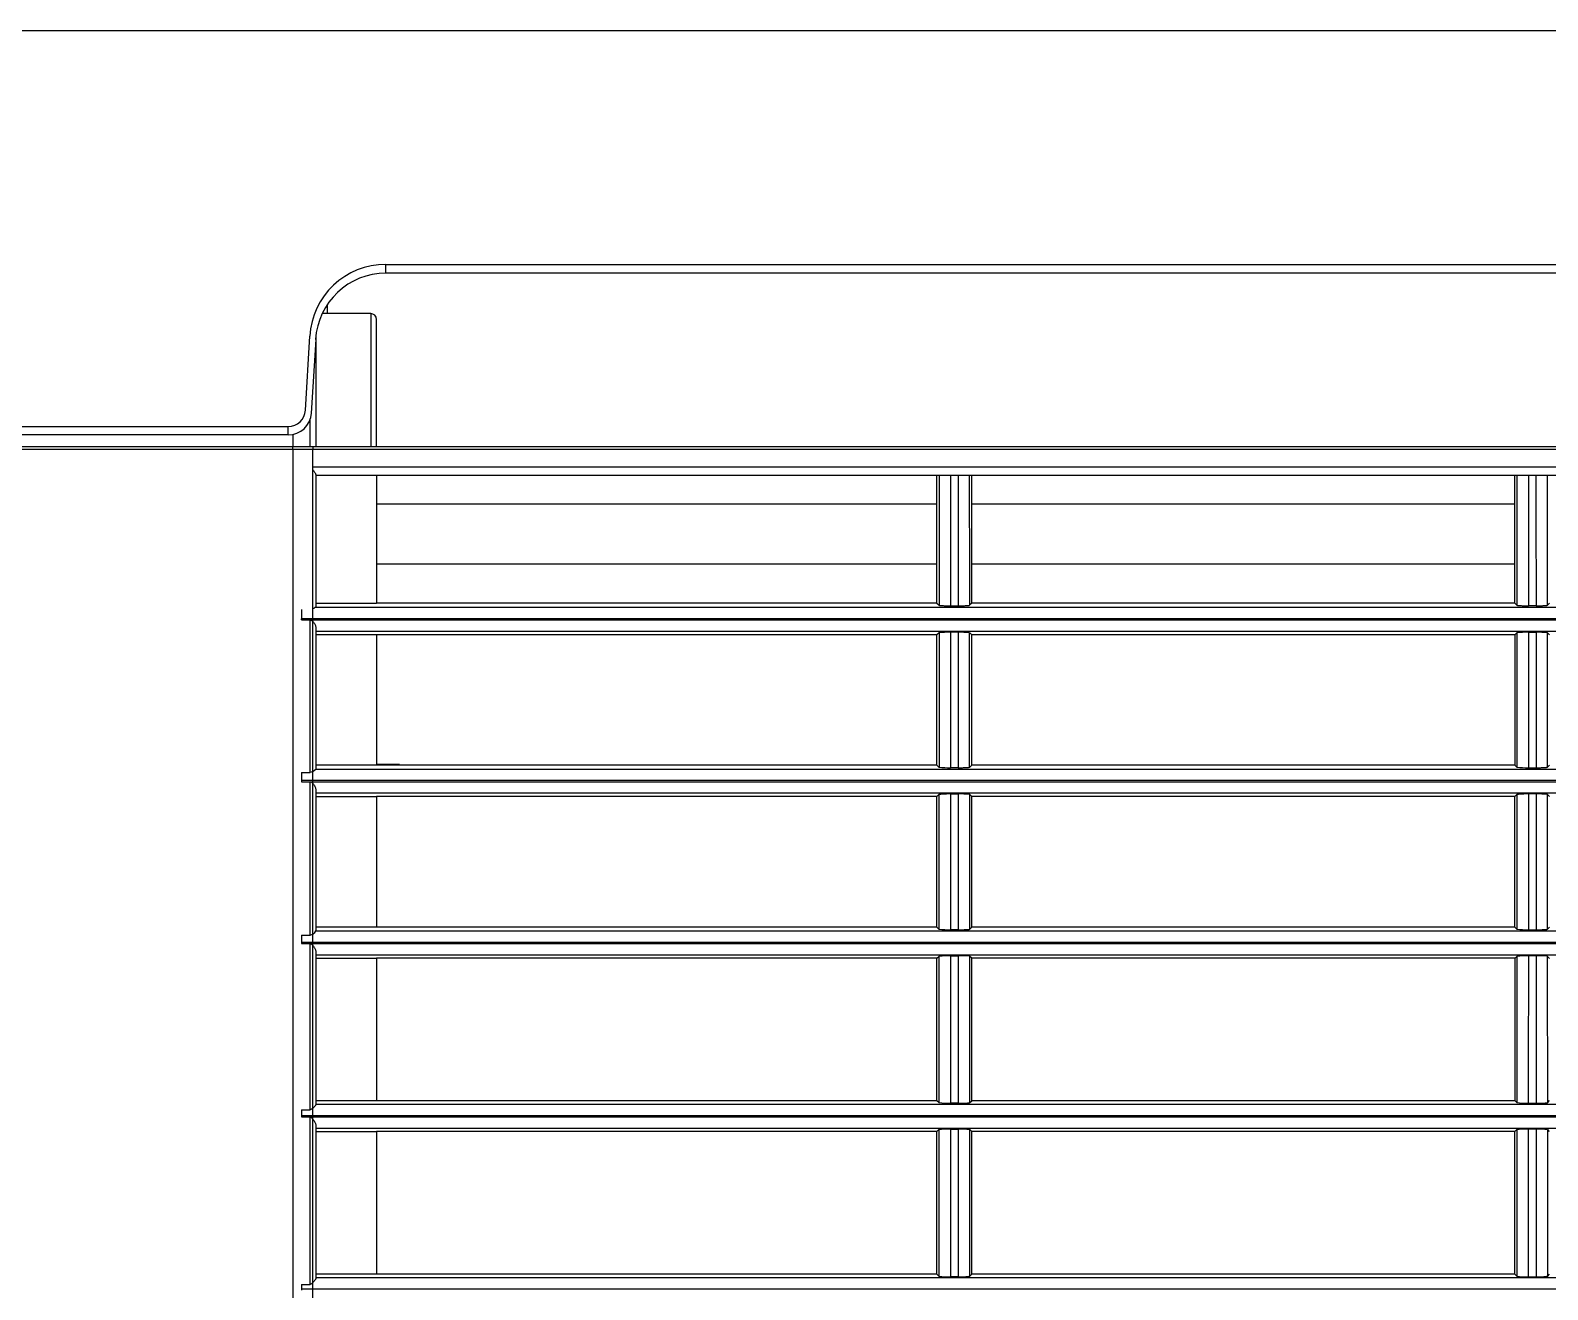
# Model space of a CAD drawing. Header units: millimetres. Extents: x -13830 to 215738, y -24143 to 193994.
# Drawn here: x 53384.4 to 53515.7, y 98439.3 to 98548.3 of the extents above; entities that cross this region are included whole.
import ezdxf

# ---------------------------------------------------------------- set-up
doc = ezdxf.new("R2010")
doc.units = ezdxf.units.MM
doc.header["$LTSCALE"] = 100
doc.layers.add('A-Fin-Stone', color=64, linetype='CONTINUOUS')
doc.layers.add('PRANDCM', color=7, linetype='CONTINUOUS')
doc.layers.add('M-2019.7.9', color=6, linetype='CONTINUOUS', lineweight=15)

# ---------------------------------------------------------------- blocks, each defined once
blk = doc.blocks.new('FXAP22-36NVC-F')
at = {"layer": 'PRANDCM', "linetype": 'Continuous'}
for p, q in [((928.89, 456.45), (928.89, 346.69)), ((930.64, 346.69), (930.64, 456.45)), ((303.89, 419.32), (929.89, 419.32)), ((928.93, 418.79), (928.98, 418.83)), ((928.98, 418.83), (929.02, 418.87)), ((929.02, 418.87), (929.08, 418.9)), ((929.08, 418.9), (929.14, 418.91)), ((929.14, 418.91), (929.14, 404.42)), ((929.89, 418.91), (929.14, 418.91)), ((929.89, 419.32), (929.89, 419.42)), ((929.89, 418.91), (929.89, 419.32)), ((928.64, 418.32), (305.14, 418.32)), ((822.05, 418.2), (821.89, 418.03)), ((822.05, 418.2), (822.05, 416.83)), ((822.06, 418.2), (822.05, 418.2)), ((822.08, 418.21), (822.06, 418.2)), ((822.11, 418.21), (822.08, 418.21)), ((822.14, 418.22), (822.11, 418.21)), ((822.18, 418.22), (822.14, 418.22)), ((822.23, 418.22), (822.18, 418.22)), ((822.29, 418.23), (822.23, 418.22)), ((822.36, 418.23), (822.29, 418.23)), ((822.43, 418.24), (822.36, 418.23)), ((822.51, 418.24), (822.43, 418.24)), ((822.59, 418.24), (822.51, 418.24)), ((822.68, 418.24), (822.59, 418.24)), ((822.76, 418.24), (822.68, 418.24)), ((822.85, 418.25), (822.76, 418.24)), ((822.95, 418.25), (822.85, 418.25)), ((823.05, 418.25), (822.95, 418.25)), ((823.73, 418.25), (823.05, 418.25)), ((823.05, 416.87), (823.05, 418.25)), ((824.73, 418.2), (824.89, 418.03)), ((824.73, 416.83), (824.73, 418.2)), ((824.89, 418.03), (871.89, 418.03)), ((824.89, 418.03), (824.89, 405.69)), ((824.89, 418.03), (824.89, 418.03)), ((872.05, 418.2), (871.89, 418.03)), ((871.89, 418.03), (871.89, 405.69)), ((872.06, 418.2), (872.05, 418.2)), ((872.08, 418.21), (872.06, 418.2)), ((872.11, 418.21), (872.08, 418.21)), ((872.14, 418.22), (872.11, 418.21)), ((872.18, 418.22), (872.14, 418.22)), ((872.23, 418.22), (872.18, 418.22)), ((872.29, 418.23), (872.23, 418.22)), ((872.36, 418.23), (872.29, 418.23)), ((872.43, 418.24), (872.36, 418.23)), ((872.51, 418.24), (872.43, 418.24)), ((872.59, 418.24), (872.51, 418.24)), ((872.68, 418.24), (872.59, 418.24)), ((872.76, 418.24), (872.68, 418.24)), ((872.85, 418.25), (872.76, 418.24)), ((872.95, 418.25), (872.85, 418.25)), ((873.05, 418.25), (872.95, 418.25)), ((873.05, 418.25), (873.73, 418.25)), ((873.05, 416.87), (873.05, 418.25)), ((874.73, 418.2), (874.89, 418.03)), ((874.89, 418.03), (923.39, 418.03)), ((874.89, 418.03), (874.89, 405.69)), ((923.39, 405.69), (923.39, 418.03)), ((923.39, 418.03), (928.64, 418.03)), ((928.64, 418.39), (928.65, 418.42)), ((928.64, 418.37), (928.64, 418.39)), ((928.64, 405.17), (928.64, 418.37)), ((928.65, 418.42), (928.67, 418.45)), ((928.67, 418.45), (928.68, 418.48)), ((928.68, 418.48), (928.7, 418.51)), ((928.7, 418.51), (928.73, 418.54)), ((928.73, 418.54), (928.76, 418.58)), ((928.76, 418.58), (928.79, 418.62)), ((928.79, 418.62), (928.82, 418.66)), ((928.82, 418.66), (928.86, 418.71)), ((928.86, 418.71), (928.89, 418.75)), ((928.89, 418.75), (928.93, 418.79)), ((822.05, 416.83), (822.05, 415.53)), ((823.05, 415.56), (823.05, 416.87)), ((824.73, 415.53), (824.73, 416.83)), ((873.05, 415.56), (873.05, 416.87)), ((822.05, 415.53), (822.05, 414.27)), ((823.05, 414.29), (823.05, 415.56)), ((824.73, 414.27), (824.73, 415.53)), ((873.05, 414.29), (873.05, 415.56)), ((822.05, 414.27), (822.05, 413.05)), ((823.05, 413.06), (823.05, 414.29)), ((824.73, 413.05), (824.73, 414.27)), ((873.05, 413.06), (873.05, 414.29)), ((822.05, 413.05), (822.05, 411.84)), ((823.05, 411.84), (823.05, 413.06)), ((824.73, 411.84), (824.73, 413.05)), ((873.05, 411.84), (873.05, 413.06)), ((822.05, 411.84), (822.05, 410.64)), ((823.05, 410.63), (823.05, 411.84)), ((824.73, 410.64), (824.73, 411.84)), ((873.05, 410.63), (873.05, 411.84)), ((822.05, 410.64), (822.05, 409.42)), ((823.05, 409.4), (823.05, 410.63)), ((824.72, 409.42), (824.73, 410.64)), ((873.05, 409.4), (873.05, 410.63)), ((822.05, 409.42), (822.05, 408.17)), ((823.05, 408.14), (823.05, 409.4)), ((824.72, 408.17), (824.72, 409.42)), ((873.05, 408.14), (873.05, 409.4)), ((822.05, 408.17), (822.05, 406.88)), ((823.05, 406.84), (823.05, 408.14)), ((824.72, 406.88), (824.72, 408.17)), ((873.05, 406.84), (873.05, 408.14)), ((821.89, 405.69), (822.05, 405.52)), ((822.05, 406.88), (822.05, 405.52)), ((823.05, 405.47), (823.05, 406.84)), ((824.72, 405.52), (824.72, 406.88)), ((824.89, 405.69), (824.72, 405.52)), ((824.89, 405.69), (871.89, 405.69)), ((824.89, 405.69), (824.89, 405.69)), ((871.89, 405.69), (872.05, 405.52)), ((873.05, 405.47), (873.05, 406.84)), ((874.89, 405.69), (874.72, 405.52)), ((874.89, 405.69), (923.39, 405.69)), ((928.64, 405.69), (923.39, 405.69)), ((929.14, 404.42), (304.64, 404.42)), ((305.14, 405.42), (928.64, 405.42)), ((823.05, 405.47), (823.73, 405.47)), ((823.73, 405.47), (823.83, 405.47)), ((823.83, 405.47), (823.92, 405.47)), ((823.92, 405.47), (824.01, 405.48)), ((824.01, 405.48), (824.1, 405.48)), ((824.1, 405.48), (824.18, 405.48)), ((824.18, 405.48), (824.27, 405.48)), ((824.27, 405.48), (824.34, 405.48)), ((824.34, 405.48), (824.42, 405.49)), ((824.42, 405.49), (824.48, 405.49)), ((824.48, 405.49), (824.54, 405.5)), ((824.54, 405.5), (824.59, 405.5)), ((824.59, 405.5), (824.63, 405.5)), ((824.63, 405.5), (824.67, 405.51)), ((824.67, 405.51), (824.69, 405.51)), ((824.69, 405.51), (824.71, 405.52)), ((824.71, 405.52), (824.72, 405.52)), ((873.73, 405.47), (873.05, 405.47)), ((873.73, 405.47), (873.83, 405.47)), ((873.83, 405.47), (873.92, 405.47)), ((873.92, 405.47), (874.01, 405.48)), ((874.01, 405.48), (874.1, 405.48)), ((874.1, 405.48), (874.18, 405.48)), ((874.18, 405.48), (874.27, 405.48)), ((874.27, 405.48), (874.34, 405.48)), ((874.34, 405.48), (874.42, 405.49)), ((874.42, 405.49), (874.48, 405.49)), ((874.48, 405.49), (874.54, 405.5)), ((874.54, 405.5), (874.59, 405.5)), ((874.59, 405.5), (874.63, 405.5)), ((874.63, 405.5), (874.67, 405.51)), ((874.67, 405.51), (874.69, 405.51)), ((874.69, 405.51), (874.71, 405.52)), ((874.71, 405.52), (874.72, 405.52)), ((928.64, 405.12), (928.64, 405.17)), ((928.65, 405.08), (928.64, 405.12)), ((928.67, 405.03), (928.65, 405.08)), ((928.68, 404.98), (928.67, 405.03)), ((928.7, 404.93), (928.68, 404.98)), ((928.73, 404.88), (928.7, 404.93)), ((928.76, 404.83), (928.73, 404.88)), ((928.79, 404.77), (928.76, 404.83)), ((928.82, 404.72), (928.79, 404.77)), ((928.86, 404.67), (928.82, 404.72)), ((928.9, 404.61), (928.86, 404.67)), ((928.93, 404.56), (928.9, 404.61)), ((928.98, 404.52), (928.93, 404.56)), ((929.02, 404.47), (928.98, 404.52)), ((929.08, 404.44), (929.02, 404.47)), ((929.14, 404.42), (929.08, 404.44)), ((929.89, 404.42), (929.14, 404.42)), ((929.89, 404.32), (929.89, 404.42)), ((303.89, 404.32), (929.89, 404.32)), ((928.64, 403.32), (305.14, 403.32)), ((822.05, 403.18), (821.89, 403.01)), ((822.07, 403.19), (822.05, 403.18)), ((822.05, 403.18), (822.05, 401.82)), ((822.09, 403.19), (822.07, 403.19)), ((822.11, 403.2), (822.09, 403.19)), ((822.14, 403.2), (822.11, 403.2)), ((822.18, 403.21), (822.14, 403.2)), ((822.23, 403.21), (822.18, 403.21)), ((822.29, 403.22), (822.23, 403.21)), ((822.36, 403.22), (822.29, 403.22)), ((822.43, 403.22), (822.36, 403.22)), ((822.51, 403.23), (822.43, 403.22)), ((822.59, 403.23), (822.51, 403.23)), ((822.68, 403.23), (822.59, 403.23)), ((822.76, 403.23), (822.68, 403.23)), ((822.86, 403.23), (822.76, 403.23)), ((822.95, 403.24), (822.86, 403.23)), ((823.05, 403.24), (822.95, 403.24)), ((823.73, 403.24), (823.05, 403.24)), ((823.05, 401.86), (823.05, 403.24)), ((824.72, 403.18), (824.89, 403.01)), ((824.72, 401.82), (824.72, 403.18)), ((872.05, 403.18), (871.89, 403.02)), ((872.07, 403.19), (872.05, 403.18)), ((872.09, 403.19), (872.07, 403.19)), ((872.11, 403.2), (872.09, 403.19)), ((872.14, 403.2), (872.11, 403.2)), ((872.18, 403.21), (872.14, 403.2)), ((872.23, 403.21), (872.18, 403.21)), ((872.29, 403.22), (872.23, 403.21)), ((872.36, 403.22), (872.29, 403.22)), ((872.43, 403.22), (872.36, 403.22)), ((872.51, 403.23), (872.43, 403.22)), ((872.59, 403.23), (872.51, 403.23)), ((872.68, 403.23), (872.59, 403.23)), ((872.76, 403.23), (872.68, 403.23)), ((872.86, 403.23), (872.76, 403.23)), ((872.95, 403.24), (872.86, 403.23)), ((873.05, 403.24), (872.95, 403.24)), ((873.05, 403.24), (873.73, 403.24)), ((873.05, 401.86), (873.05, 403.24)), ((874.72, 403.18), (874.89, 403.02)), ((928.64, 403.36), (928.65, 403.38)), ((928.64, 403.35), (928.64, 403.36)), ((928.64, 390.14), (928.64, 403.35)), ((928.65, 403.38), (928.66, 403.41)), ((928.66, 403.41), (928.68, 403.43)), ((928.68, 403.43), (928.7, 403.46)), ((928.7, 403.46), (928.73, 403.49)), ((928.73, 403.49), (928.75, 403.52)), ((928.75, 403.52), (928.79, 403.56)), ((928.79, 403.56), (928.82, 403.59)), ((928.82, 403.59), (928.85, 403.63)), ((928.85, 403.63), (928.89, 403.66)), ((928.89, 403.66), (928.93, 403.7)), ((928.93, 403.7), (928.98, 403.73)), ((928.98, 403.73), (929.02, 403.76)), ((929.02, 403.76), (929.08, 403.79)), ((929.08, 403.79), (929.14, 403.8)), ((929.14, 403.8), (929.14, 389.42)), ((929.89, 403.8), (929.14, 403.8)), ((929.89, 403.8), (929.89, 404.32)), ((822.05, 401.82), (822.05, 400.52)), ((823.05, 400.55), (823.05, 401.86)), ((824.72, 400.52), (824.72, 401.82)), ((824.89, 403.02), (824.89, 403.01)), ((824.89, 403.02), (871.89, 403.02)), ((824.89, 401.69), (824.89, 403.01)), ((871.89, 403.02), (871.89, 390.69)), ((873.05, 400.55), (873.05, 401.86)), ((874.89, 403.02), (923.39, 403.02)), ((874.89, 403.02), (874.89, 390.69)), ((923.39, 390.69), (923.39, 403.02)), ((923.39, 403.02), (928.64, 403.02)), ((822.05, 400.52), (822.05, 399.26)), ((823.05, 399.28), (823.05, 400.55)), ((824.72, 399.26), (824.72, 400.52)), ((824.89, 400.42), (824.89, 401.69)), ((873.05, 399.28), (873.05, 400.55)), ((822.05, 399.26), (822.05, 398.04)), ((823.05, 398.05), (823.05, 399.28)), ((824.72, 398.04), (824.72, 399.26)), ((824.89, 399.2), (824.89, 400.42)), ((824.89, 398.01), (824.89, 399.2)), ((873.05, 398.05), (873.05, 399.28)), ((822.05, 398.04), (822.06, 396.83)), ((823.05, 396.83), (823.05, 398.05)), ((824.72, 396.83), (824.72, 398.04)), ((824.89, 396.83), (824.89, 398.01)), ((873.05, 396.83), (873.05, 398.05)), ((822.06, 396.83), (822.06, 395.63)), ((823.05, 395.62), (823.05, 396.83)), ((824.72, 395.63), (824.72, 396.83)), ((824.89, 395.66), (824.89, 396.83)), ((873.05, 395.62), (873.05, 396.83)), ((822.06, 395.63), (822.06, 394.41)), ((823.05, 394.39), (823.05, 395.62)), ((824.72, 394.41), (824.72, 395.63)), ((824.89, 394.48), (824.89, 395.66)), ((873.05, 394.39), (873.05, 395.62)), ((822.06, 394.41), (822.06, 393.17)), ((823.05, 393.14), (823.05, 394.39)), ((824.72, 393.17), (824.72, 394.41)), ((824.89, 393.26), (824.89, 394.48)), ((873.05, 393.14), (873.05, 394.39)), ((822.06, 393.17), (822.06, 391.88)), ((823.05, 391.84), (823.05, 393.14)), ((824.72, 391.88), (824.72, 393.17)), ((824.89, 392.01), (824.89, 393.26)), ((873.05, 391.84), (873.05, 393.14)), ((822.06, 391.88), (822.06, 390.53)), ((823.05, 390.48), (823.05, 391.84)), ((824.72, 390.53), (824.72, 391.88)), ((824.89, 390.7), (824.89, 392.01)), ((873.05, 390.48), (873.05, 391.84)), ((305.14, 390.42), (928.64, 390.42)), ((821.89, 390.7), (822.06, 390.53)), ((823.05, 390.48), (823.72, 390.48)), ((823.72, 390.48), (823.82, 390.48)), ((823.82, 390.48), (823.92, 390.48)), ((823.92, 390.48), (824.01, 390.48)), ((824.01, 390.48), (824.1, 390.48)), ((824.1, 390.48), (824.18, 390.48)), ((824.18, 390.48), (824.26, 390.49)), ((824.26, 390.49), (824.34, 390.49)), ((824.34, 390.49), (824.42, 390.49)), ((824.42, 390.49), (824.48, 390.5)), ((824.48, 390.5), (824.54, 390.5)), ((824.54, 390.5), (824.59, 390.5)), ((824.59, 390.5), (824.63, 390.51)), ((824.63, 390.51), (824.67, 390.51)), ((824.67, 390.51), (824.69, 390.52)), ((824.69, 390.52), (824.71, 390.52)), ((824.71, 390.52), (824.72, 390.53)), ((824.89, 390.7), (824.72, 390.53)), ((824.89, 390.69), (824.89, 390.7)), ((824.89, 390.69), (871.89, 390.69)), ((871.89, 390.69), (872.06, 390.53)), ((873.72, 390.48), (873.05, 390.48)), ((873.72, 390.48), (873.82, 390.48)), ((873.82, 390.48), (873.92, 390.48)), ((873.92, 390.48), (874.01, 390.48)), ((874.01, 390.48), (874.1, 390.48)), ((874.1, 390.48), (874.18, 390.48)), ((874.18, 390.48), (874.26, 390.49)), ((874.26, 390.49), (874.34, 390.49)), ((874.34, 390.49), (874.42, 390.49)), ((874.42, 390.49), (874.48, 390.5)), ((874.48, 390.5), (874.54, 390.5)), ((874.54, 390.5), (874.59, 390.5)), ((874.59, 390.5), (874.63, 390.51)), ((874.63, 390.51), (874.67, 390.51)), ((874.67, 390.51), (874.69, 390.52)), ((874.69, 390.52), (874.71, 390.52)), ((874.71, 390.52), (874.72, 390.53)), ((874.89, 390.69), (874.72, 390.53)), ((874.89, 390.69), (923.39, 390.69)), ((928.64, 390.69), (923.39, 390.69)), ((928.64, 390.09), (928.64, 390.14)), ((928.65, 390.05), (928.64, 390.09)), ((928.66, 390), (928.65, 390.05)), ((928.68, 389.95), (928.66, 390)), ((928.7, 389.9), (928.68, 389.95)), ((303.89, 389.32), (929.89, 389.32)), ((929.14, 389.42), (304.64, 389.42)), ((928.73, 389.85), (928.7, 389.9)), ((928.76, 389.8), (928.73, 389.85)), ((928.79, 389.75), (928.76, 389.8)), ((928.82, 389.69), (928.79, 389.75)), ((928.85, 389.64), (928.82, 389.69)), ((928.89, 389.59), (928.85, 389.64)), ((928.93, 389.55), (928.89, 389.59)), ((928.98, 389.5), (928.93, 389.55)), ((929.02, 389.47), (928.98, 389.5)), ((929.08, 389.44), (929.02, 389.47)), ((929.14, 389.42), (929.08, 389.44)), ((929.89, 389.42), (929.14, 389.42)), ((929.14, 388.7), (929.14, 375.42)), ((929.89, 388.7), (929.14, 388.7)), ((929.89, 389.32), (929.89, 389.42)), ((929.89, 388.7), (929.89, 389.32)), ((928.64, 388.32), (305.14, 388.32)), ((822.06, 388.17), (821.89, 388)), ((822.07, 388.18), (822.06, 388.17)), ((822.06, 388.17), (822.06, 386.91)), ((822.09, 388.18), (822.07, 388.18)), ((822.11, 388.19), (822.09, 388.18)), ((822.14, 388.19), (822.11, 388.19)), ((822.18, 388.19), (822.14, 388.19)), ((822.23, 388.2), (822.18, 388.19)), ((822.29, 388.2), (822.23, 388.2)), ((822.36, 388.21), (822.29, 388.2)), ((822.43, 388.21), (822.36, 388.21)), ((822.51, 388.21), (822.43, 388.21)), ((822.59, 388.22), (822.51, 388.21)), ((822.68, 388.22), (822.59, 388.22)), ((822.76, 388.22), (822.68, 388.22)), ((822.86, 388.22), (822.76, 388.22)), ((822.95, 388.22), (822.86, 388.22)), ((823.06, 388.22), (822.95, 388.22)), ((823.72, 388.22), (823.06, 388.22)), ((823.06, 386.96), (823.06, 388.22)), ((824.72, 388.17), (824.89, 388)), ((824.72, 386.91), (824.72, 388.17)), ((824.89, 388), (824.89, 376.7)), ((824.89, 388), (824.89, 388)), ((824.89, 388), (871.89, 388)), ((872.06, 388.17), (871.89, 388)), ((871.89, 388), (871.89, 376.7)), ((872.07, 388.18), (872.06, 388.17)), ((872.09, 388.18), (872.07, 388.18)), ((872.11, 388.19), (872.09, 388.18)), ((872.14, 388.19), (872.11, 388.19)), ((872.18, 388.19), (872.14, 388.19)), ((872.23, 388.2), (872.18, 388.19)), ((872.29, 388.2), (872.23, 388.2)), ((872.36, 388.21), (872.29, 388.2)), ((872.43, 388.21), (872.36, 388.21)), ((872.51, 388.21), (872.43, 388.21)), ((872.59, 388.22), (872.51, 388.21)), ((872.68, 388.22), (872.59, 388.22)), ((872.76, 388.22), (872.68, 388.22)), ((872.86, 388.22), (872.76, 388.22)), ((872.95, 388.22), (872.86, 388.22)), ((873.06, 388.22), (872.95, 388.22)), ((873.06, 388.22), (873.72, 388.22)), ((873.06, 386.96), (873.06, 388.22)), ((874.72, 388.17), (874.89, 388)), ((874.89, 388), (923.39, 388)), ((874.89, 388), (874.89, 376.7)), ((923.39, 376.7), (923.39, 388)), ((923.39, 388), (928.64, 388)), ((928.64, 376.11), (928.64, 388.33)), ((822.06, 386.91), (822.06, 385.72)), ((823.06, 385.75), (823.06, 386.96)), ((824.72, 385.72), (824.72, 386.91)), ((873.06, 385.75), (873.06, 386.96)), ((822.06, 385.72), (822.06, 384.56)), ((823.06, 384.58), (823.06, 385.75)), ((824.72, 384.56), (824.72, 385.72)), ((873.06, 384.58), (873.06, 385.75)), ((822.06, 384.56), (822.06, 383.44)), ((822.06, 383.44), (822.06, 382.33)), ((823.06, 383.45), (823.06, 384.58)), ((823.06, 382.33), (823.06, 383.45)), ((824.72, 383.44), (824.72, 384.56)), ((824.72, 382.33), (824.72, 383.44)), ((873.06, 383.45), (873.06, 384.58)), ((873.06, 382.33), (873.06, 383.45)), ((822.06, 382.33), (822.06, 381.22)), ((823.06, 381.21), (823.06, 382.33)), ((824.72, 381.22), (824.72, 382.33)), ((873.06, 381.21), (873.06, 382.33)), ((822.06, 381.22), (822.06, 380.1)), ((823.06, 380.08), (823.06, 381.21)), ((824.72, 380.1), (824.72, 381.22)), ((873.06, 380.08), (873.06, 381.21)), ((822.06, 380.1), (822.06, 378.96)), ((823.06, 378.93), (823.06, 380.08)), ((824.72, 378.96), (824.72, 380.1)), ((873.06, 378.93), (873.06, 380.08)), ((822.06, 378.96), (822.06, 377.77)), ((823.06, 377.73), (823.06, 378.93)), ((824.72, 377.77), (824.72, 378.96)), ((873.06, 377.73), (873.06, 378.93)), ((822.06, 377.77), (822.06, 376.53)), ((823.06, 376.48), (823.06, 377.73)), ((824.72, 376.53), (824.72, 377.77)), ((873.06, 376.48), (873.06, 377.73)), ((305.14, 376.42), (928.64, 376.42)), ((821.89, 376.7), (822.06, 376.53)), ((823.06, 376.48), (823.72, 376.48)), ((823.72, 376.48), (823.82, 376.48)), ((823.82, 376.48), (823.92, 376.48)), ((823.92, 376.48), (824.01, 376.48)), ((824.01, 376.48), (824.1, 376.49)), ((824.1, 376.49), (824.18, 376.49)), ((824.18, 376.49), (824.26, 376.49)), ((824.26, 376.49), (824.34, 376.49)), ((824.34, 376.49), (824.42, 376.5)), ((824.42, 376.5), (824.48, 376.5)), ((824.48, 376.5), (824.54, 376.5)), ((824.54, 376.5), (824.59, 376.51)), ((824.59, 376.51), (824.63, 376.51)), ((824.63, 376.51), (824.66, 376.52)), ((824.66, 376.52), (824.69, 376.52)), ((824.69, 376.52), (824.7, 376.53)), ((824.7, 376.53), (824.72, 376.53)), ((824.89, 376.7), (824.72, 376.53)), ((824.89, 376.7), (871.89, 376.7)), ((824.89, 376.7), (824.89, 376.7)), ((871.89, 376.7), (872.06, 376.53)), ((873.72, 376.48), (873.06, 376.48)), ((873.72, 376.48), (873.82, 376.48)), ((873.82, 376.48), (873.92, 376.48)), ((873.92, 376.48), (874.01, 376.48)), ((874.01, 376.48), (874.1, 376.49)), ((874.1, 376.49), (874.18, 376.49)), ((874.18, 376.49), (874.26, 376.49)), ((874.26, 376.49), (874.34, 376.49)), ((874.34, 376.49), (874.42, 376.5)), ((874.42, 376.5), (874.48, 376.5)), ((874.48, 376.5), (874.54, 376.5)), ((874.54, 376.5), (874.59, 376.51)), ((874.59, 376.51), (874.63, 376.51)), ((874.63, 376.51), (874.66, 376.52)), ((874.66, 376.52), (874.69, 376.52)), ((874.69, 376.52), (874.7, 376.53)), ((874.7, 376.53), (874.72, 376.53)), ((874.89, 376.7), (874.72, 376.53)), ((874.89, 376.7), (923.39, 376.7)), ((928.64, 376.7), (923.39, 376.7)), ((928.65, 376.05), (928.64, 376.11)), ((928.66, 376), (928.65, 376.05)), ((928.68, 375.94), (928.66, 376)), ((928.7, 375.88), (928.68, 375.94)), ((928.73, 375.82), (928.7, 375.88)), ((928.76, 375.76), (928.73, 375.82)), ((928.8, 375.69), (928.76, 375.76)), ((928.85, 375.63), (928.8, 375.69)), ((928.89, 375.57), (928.85, 375.63)), ((928.95, 375.52), (928.89, 375.57)), ((929, 375.47), (928.95, 375.52)), ((303.89, 375.32), (929.89, 375.32)), ((929.14, 375.42), (304.64, 375.42)), ((928.64, 374.32), (305.14, 374.32)), ((822.09, 374.17), (822.07, 374.16)), ((822.12, 374.17), (822.09, 374.17)), ((822.15, 374.18), (822.12, 374.17)), ((822.19, 374.18), (822.15, 374.18)), ((822.23, 374.19), (822.19, 374.18)), ((822.29, 374.19), (822.23, 374.19)), ((822.36, 374.19), (822.29, 374.19)), ((822.43, 374.2), (822.36, 374.19)), ((822.51, 374.2), (822.43, 374.2)), ((822.59, 374.2), (822.51, 374.2)), ((822.68, 374.21), (822.59, 374.2)), ((822.77, 374.21), (822.68, 374.21)), ((822.86, 374.21), (822.77, 374.21)), ((822.96, 374.21), (822.86, 374.21)), ((823.06, 374.21), (822.96, 374.21)), ((823.72, 374.21), (823.06, 374.21)), ((823.06, 372.94), (823.06, 374.21)), ((872.09, 374.17), (872.07, 374.16)), ((872.12, 374.17), (872.09, 374.17)), ((872.15, 374.18), (872.12, 374.17)), ((872.19, 374.18), (872.15, 374.18)), ((872.23, 374.19), (872.19, 374.18)), ((872.29, 374.19), (872.23, 374.19)), ((872.36, 374.19), (872.29, 374.19)), ((872.43, 374.2), (872.36, 374.19)), ((872.51, 374.2), (872.43, 374.2)), ((872.59, 374.2), (872.51, 374.2)), ((872.68, 374.21), (872.59, 374.2)), ((872.77, 374.21), (872.68, 374.21)), ((872.86, 374.21), (872.77, 374.21)), ((872.96, 374.21), (872.86, 374.21)), ((873.06, 374.21), (872.96, 374.21)), ((873.06, 374.21), (873.72, 374.21)), ((873.06, 372.94), (873.06, 374.21)), ((928.64, 362.09), (928.64, 374.32)), ((929.07, 375.44), (929, 375.47)), ((929.14, 375.42), (929.07, 375.44)), ((929.89, 375.42), (929.14, 375.42)), ((929.89, 374.61), (929.14, 374.61)), ((929.14, 374.61), (929.14, 361.42)), ((929.89, 375.32), (929.89, 375.42)), ((929.89, 374.61), (929.89, 375.32)), ((822.06, 374.16), (821.89, 373.98)), ((822.07, 374.16), (822.06, 374.16)), ((822.06, 374.16), (822.06, 372.9)), ((822.06, 372.9), (822.06, 371.7)), ((823.06, 371.73), (823.06, 372.94)), ((824.72, 374.16), (824.89, 373.98)), ((824.72, 372.9), (824.72, 374.16)), ((824.72, 371.7), (824.72, 372.9)), ((824.89, 362.71), (824.89, 373.98)), ((824.9, 373.98), (824.89, 373.98)), ((824.9, 373.98), (871.89, 373.98)), ((872.06, 374.16), (871.89, 373.98)), ((871.89, 373.98), (871.89, 362.71)), ((872.07, 374.16), (872.06, 374.16)), ((873.06, 371.73), (873.06, 372.94)), ((874.72, 374.16), (874.89, 373.98)), ((874.89, 373.98), (923.39, 373.98)), ((874.89, 373.98), (874.89, 362.71)), ((921.39, 373.98), (921.39, 373.93)), ((921.39, 373.93), (923.39, 373.93)), ((923.39, 362.71), (923.39, 373.98)), ((923.39, 373.98), (928.64, 373.98)), ((822.06, 371.7), (822.06, 370.55)), ((823.06, 370.57), (823.06, 371.73)), ((824.72, 370.55), (824.72, 371.7)), ((873.06, 370.57), (873.06, 371.73)), ((822.06, 370.55), (822.06, 369.42)), ((823.06, 369.44), (823.06, 370.57)), ((824.72, 369.42), (824.72, 370.55)), ((873.06, 369.44), (873.06, 370.57)), ((822.06, 369.42), (822.06, 368.32)), ((823.06, 368.32), (823.06, 369.44)), ((824.72, 368.32), (824.72, 369.42)), ((873.06, 368.32), (873.06, 369.44)), ((822.06, 368.32), (822.06, 367.21)), ((823.06, 367.2), (823.06, 368.32)), ((824.72, 367.21), (824.72, 368.32)), ((873.06, 367.2), (873.06, 368.32)), ((822.06, 367.21), (822.06, 366.1)), ((823.06, 366.08), (823.06, 367.2)), ((824.71, 366.1), (824.72, 367.21)), ((873.06, 366.08), (873.06, 367.2)), ((822.06, 366.1), (822.06, 364.95)), ((823.06, 364.92), (823.06, 366.08)), ((824.71, 364.95), (824.71, 366.1)), ((873.06, 364.92), (873.06, 366.08)), ((822.06, 364.95), (822.06, 363.77)), ((822.06, 363.77), (822.06, 362.54)), ((823.06, 363.73), (823.06, 364.92)), ((823.06, 362.49), (823.06, 363.73)), ((824.71, 363.77), (824.71, 364.95)), ((824.71, 362.54), (824.71, 363.77)), ((873.06, 363.73), (873.06, 364.92)), ((873.06, 362.49), (873.06, 363.73)), ((305.14, 362.42), (928.64, 362.42)), ((822.06, 362.54), (821.89, 362.71)), ((823.72, 362.49), (823.06, 362.49)), ((823.72, 362.49), (823.82, 362.49)), ((823.82, 362.49), (823.91, 362.49)), ((823.91, 362.49), (824.01, 362.49)), ((824.01, 362.49), (824.09, 362.49)), ((824.09, 362.49), (824.18, 362.49)), ((824.18, 362.49), (824.26, 362.5)), ((824.26, 362.5), (824.34, 362.5)), ((824.34, 362.5), (824.41, 362.5)), ((824.41, 362.5), (824.48, 362.51)), ((824.48, 362.51), (824.54, 362.51)), ((824.54, 362.51), (824.59, 362.51)), ((824.59, 362.51), (824.63, 362.52)), ((824.63, 362.52), (824.66, 362.52)), ((824.66, 362.52), (824.68, 362.53)), ((824.68, 362.53), (824.7, 362.53)), ((824.7, 362.53), (824.71, 362.54)), ((824.71, 362.54), (824.89, 362.71)), ((824.9, 362.71), (824.89, 362.71)), ((824.9, 362.71), (871.89, 362.71)), ((872.06, 362.54), (871.89, 362.71)), ((873.06, 362.49), (873.72, 362.49)), ((873.72, 362.49), (873.82, 362.49)), ((873.82, 362.49), (873.91, 362.49)), ((873.91, 362.49), (874.01, 362.49)), ((874.01, 362.49), (874.09, 362.49)), ((874.09, 362.49), (874.18, 362.49)), ((874.18, 362.49), (874.26, 362.5)), ((874.26, 362.5), (874.34, 362.5)), ((874.34, 362.5), (874.41, 362.5)), ((874.41, 362.5), (874.48, 362.51)), ((874.48, 362.51), (874.54, 362.51)), ((874.54, 362.51), (874.59, 362.51)), ((874.59, 362.51), (874.63, 362.52)), ((874.63, 362.52), (874.66, 362.52)), ((874.66, 362.52), (874.68, 362.53)), ((874.68, 362.53), (874.7, 362.53)), ((874.7, 362.53), (874.71, 362.54)), ((874.71, 362.54), (874.89, 362.71)), ((874.89, 362.71), (923.39, 362.71)), ((923.39, 362.71), (928.64, 362.71)), ((303.89, 361.32), (929.89, 361.32)), ((929.14, 361.42), (304.64, 361.42)), ((928.65, 362.03), (928.64, 362.09)), ((928.66, 361.97), (928.65, 362.03)), ((928.68, 361.91), (928.66, 361.97)), ((928.7, 361.85), (928.68, 361.91)), ((928.73, 361.79), (928.7, 361.85)), ((928.76, 361.73), (928.73, 361.79)), ((928.8, 361.67), (928.76, 361.73)), ((928.84, 361.61), (928.8, 361.67)), ((928.89, 361.56), (928.84, 361.61)), ((928.95, 361.51), (928.89, 361.56)), ((929, 361.47), (928.95, 361.51)), ((929.07, 361.44), (929, 361.47)), ((929.14, 361.42), (929.07, 361.44)), ((929.89, 361.42), (929.14, 361.42)), ((929.89, 361.42), (929.89, 361.32)), ((929.89, 360.53), (929.89, 361.32)), ((928.64, 360.32), (305.13, 360.32)), ((821.89, 359.96), (822.07, 360.14)), ((822.08, 360.15), (822.07, 360.14)), ((822.1, 360.15), (822.08, 360.15)), ((822.12, 360.16), (822.1, 360.15)), ((822.15, 360.16), (822.12, 360.16)), ((822.19, 360.17), (822.15, 360.16)), ((822.24, 360.17), (822.19, 360.17)), ((822.29, 360.18), (822.24, 360.17)), ((822.36, 360.18), (822.29, 360.18)), ((822.43, 360.18), (822.36, 360.18)), ((822.51, 360.19), (822.43, 360.18)), ((822.59, 360.19), (822.51, 360.19)), ((822.68, 360.19), (822.59, 360.19)), ((822.77, 360.19), (822.68, 360.19)), ((822.86, 360.2), (822.77, 360.19)), ((822.96, 360.2), (822.86, 360.2)), ((823.06, 360.2), (822.96, 360.2)), ((823.06, 360.2), (823.71, 360.2)), ((823.06, 358.98), (823.06, 360.2)), ((823.82, 360.2), (823.71, 360.2)), ((823.92, 360.2), (823.82, 360.2)), ((824.01, 360.19), (823.92, 360.2)), ((824.1, 360.19), (824.01, 360.19)), ((824.19, 360.19), (824.1, 360.19)), ((824.27, 360.19), (824.19, 360.19)), ((824.35, 360.18), (824.27, 360.19)), ((824.42, 360.18), (824.35, 360.18)), ((824.49, 360.18), (824.42, 360.18)), ((824.54, 360.17), (824.49, 360.18)), ((824.59, 360.17), (824.54, 360.17)), ((824.63, 360.16), (824.59, 360.17)), ((824.66, 360.16), (824.63, 360.16)), ((824.68, 360.15), (824.66, 360.16)), ((824.7, 360.15), (824.68, 360.15)), ((824.71, 360.14), (824.7, 360.15)), ((824.89, 359.96), (824.71, 360.14)), ((824.9, 359.96), (824.89, 359.96)), ((824.9, 359.96), (871.89, 359.96)), ((871.89, 359.96), (872.07, 360.14)), ((871.89, 359.96), (871.89, 348.92)), ((872.08, 360.15), (872.07, 360.14)), ((872.1, 360.15), (872.08, 360.15)), ((872.12, 360.16), (872.1, 360.15)), ((872.15, 360.16), (872.12, 360.16)), ((872.19, 360.17), (872.15, 360.16)), ((872.24, 360.17), (872.19, 360.17)), ((872.29, 360.18), (872.24, 360.17)), ((872.36, 360.18), (872.29, 360.18)), ((872.43, 360.18), (872.36, 360.18)), ((872.51, 360.19), (872.43, 360.18)), ((872.59, 360.19), (872.51, 360.19)), ((872.68, 360.19), (872.59, 360.19)), ((872.77, 360.19), (872.68, 360.19)), ((872.86, 360.2), (872.77, 360.19)), ((872.96, 360.2), (872.86, 360.2)), ((873.06, 360.2), (872.96, 360.2)), ((873.71, 360.2), (873.06, 360.2)), ((873.06, 358.98), (873.06, 360.2)), ((873.82, 360.2), (873.71, 360.2)), ((873.92, 360.2), (873.82, 360.2)), ((874.01, 360.19), (873.92, 360.2)), ((874.1, 360.19), (874.01, 360.19)), ((874.19, 360.19), (874.1, 360.19)), ((874.27, 360.19), (874.19, 360.19)), ((874.35, 360.18), (874.27, 360.19)), ((874.42, 360.18), (874.35, 360.18)), ((874.49, 360.18), (874.42, 360.18)), ((874.54, 360.17), (874.49, 360.18)), ((874.59, 360.17), (874.54, 360.17)), ((874.63, 360.16), (874.59, 360.17)), ((874.66, 360.16), (874.63, 360.16)), ((874.68, 360.15), (874.66, 360.16)), ((874.7, 360.15), (874.68, 360.15)), ((874.71, 360.14), (874.7, 360.15)), ((874.89, 359.96), (874.71, 360.14)), ((874.89, 359.96), (874.89, 348.92)), ((874.89, 359.96), (923.39, 359.96)), ((928.64, 359.96), (923.39, 359.96)), ((923.39, 348.92), (923.39, 359.96)), ((928.64, 360.31), (928.64, 360.32)), ((928.64, 360.32), (928.66, 360.32)), ((928.64, 348.87), (928.64, 360.31)), ((928.66, 360.32), (928.67, 360.33)), ((928.67, 360.33), (928.69, 360.34)), ((928.69, 360.34), (928.7, 360.35)), ((928.7, 360.35), (928.73, 360.36)), ((928.73, 360.36), (928.75, 360.38)), ((928.75, 360.38), (928.78, 360.4)), ((928.78, 360.4), (928.81, 360.42)), ((928.81, 360.42), (928.85, 360.44)), ((928.85, 360.44), (928.89, 360.46)), ((823.06, 357.81), (823.06, 358.98)), ((873.06, 357.81), (873.06, 358.98)), ((823.06, 356.69), (823.06, 357.81)), ((873.06, 356.69), (873.06, 357.81)), ((823.07, 355.6), (823.06, 356.69)), ((824.89, 356.6), (871.89, 356.6)), ((873.07, 355.6), (873.06, 356.69)), ((874.89, 356.6), (923.39, 356.6)), ((823.07, 354.52), (823.07, 355.6)), ((823.07, 353.45), (823.07, 354.52)), ((873.07, 354.52), (873.07, 355.6)), ((873.07, 353.45), (873.07, 354.52)), ((823.07, 352.37), (823.07, 353.45)), ((873.07, 352.37), (873.07, 353.45)), ((823.07, 351.26), (823.07, 352.37)), ((873.07, 351.26), (873.07, 352.37)), ((823.07, 350.12), (823.07, 351.26)), ((824.89, 351.4), (871.89, 351.4)), ((873.07, 350.12), (873.07, 351.26)), ((874.89, 351.4), (923.39, 351.4)), ((823.07, 348.92), (823.07, 350.12)), ((873.07, 348.92), (873.07, 350.12)), ((928.89, 348.19), (304.89, 348.19)), ((305.14, 348.92), (928.64, 348.92)), ((928.65, 348.83), (928.64, 348.87)), ((928.66, 348.8), (928.65, 348.83)), ((928.67, 348.76), (928.66, 348.8)), ((928.69, 348.72), (928.67, 348.76)), ((928.72, 348.68), (928.69, 348.72)), ((928.74, 348.63), (928.72, 348.68)), ((928.78, 348.59), (928.74, 348.63)), ((928.81, 348.54), (928.78, 348.59)), ((928.85, 348.49), (928.81, 348.54)), ((928.89, 348.45), (928.85, 348.49)), ((303.14, 346.69), (930.64, 346.69)), ((928.89, 346.69), (1048.57, 346.69)), ((928.89, 346.42), (928.89, 346.69)), ((930.64, 346.69), (930.64, 346.42)), ((929.09, 346.42), (304.69, 346.42)), ((923.39, 346.42), (923.39, 335.42)), ((923.89, 334.92), (923.89, 346.42)), ((928.64, 337.03), (928.64, 346.42)), ((929.09, 346.42), (928.89, 346.42)), ((944.39, 346.42), (929.09, 346.42)), ((929.14, 346.42), (929.14, 344.06)), ((930.64, 345.37), (930.64, 346.42)), ((1048.57, 346.42), (930.68, 346.42)), ((931.02, 345.42), (1048.26, 345.42)), ((931.02, 345.42), (931.02, 344.69)), ((1048.26, 344.69), (931.02, 344.69)), ((928.65, 337.16), (929.03, 343.54)), ((929.53, 343.27), (929.15, 336.88)), ((923.89, 334.92), (928.07, 334.92)), ((927.64, 334.92), (927.64, 334.13)), ((310.12, 331.42), (922.57, 331.42)), ((922.57, 331.42), (922.57, 330.66)), ((922.57, 330.66), (310.12, 330.66)), ((1042.62, 310.42), (293.16, 310.42))]:
    blk.add_line(p, q, dxfattribs=at)
for centre, radius, start, end in [((823.87, 411.13), 7.12, 83.0524, 91.1095), ((-337876.64, 460.71), 338700.38, 359.990656, 359.992817), ((324165.49, 459.25), 323293.44, 180.007275, 180.009521), ((873.87, 411.13), 7.12, 83.0524, 91.1095), ((-337826.83, 460.71), 338700.56, 359.990656, 359.992817), ((-324329.23, 459.53), 325203.96, 359.990486, 359.992718), ((822.91, 412.61), 7.14, 263.1001, 271.1285), ((872.91, 412.61), 7.14, 263.1001, 271.1285), ((-302894.32, 456.34), 303718.05, 359.987576, 359.989983), ((823.86, 396.13), 7.1, 82.9983, 91.0695), ((281664.03, 452.76), 280791.98, 180.010116, 180.012699), ((-302844.03, 456.34), 303717.76, 359.987576, 359.989983), ((873.86, 396.13), 7.1, 82.9983, 91.0695), ((-279914.98, 452.76), 280789.71, 359.987301, 359.989884), ((822.92, 397.61), 7.14, 263.0606, 271.0953), ((872.92, 397.61), 7.14, 263.0606, 271.0953), ((929.32, 387.93), 0.787, 103.0736, 149.4527), ((823.85, 381.13), 7.09, 82.9299, 91.0163), ((-266668.73, 450.21), 267492.46, 359.984208, 359.986723), ((241717.61, 444.43), 240845.56, 180.013383, 180.016151), ((-266618.75, 450.21), 267492.47, 359.984208, 359.986723), ((873.85, 381.13), 7.09, 82.9299, 91.0163), ((-240090.12, 444.46), 240964.85, 359.98385, 359.986617), ((822.93, 383.61), 7.13, 263.0111, 271.0532), ((872.93, 383.61), 7.13, 263.0111, 271.0532), ((-226563.87, 441.05), 227387.6, 359.980205, 359.983159), ((823.84, 367.13), 7.08, 82.8515, 90.9523), ((873.84, 367.13), 7.08, 82.8515, 90.9523), ((-226513.88, 441.05), 227387.61, 359.980205, 359.983159), ((929.29, 373.77), 0.849, 99.9711, 139.6545), ((200751.85, 433.3), 199879.79, 180.016954, 180.020284), ((-199135.1, 433.34), 200009.82, 359.979717, 359.983045), ((822.94, 369.61), 7.12, 262.9481, 270.9984), ((872.94, 369.61), 7.12, 262.9481, 270.9984), ((157138.86, 418.05), 156316.81, 180.021226, 180.025339), ((-188021.01, 429.91), 188844.74, 359.975428, 359.97885), ((-155843.24, 418.19), 156667.97, 359.974666, 359.97877), ((856889.75, 410.21), 856064.86, 180.003363, 180.004102), ((157188.89, 418.05), 156316.84, 180.021226, 180.025339), ((-187970.99, 429.91), 188844.72, 359.975428, 359.97885), ((-155793.25, 418.19), 156667.97, 359.974666, 359.97877), ((931.02, 343.42), 2, 90, 176.6377), ((931.03, 343.19), 1.5, 90.0647, 176.6874), ((922.57, 337.52), 6.1, 270, 356.6377), ((922.57, 337.26), 6.6, 270.0221, 356.7301), ((923.89, 335.42), 0.5, 180, 270)]:
    blk.add_arc(centre, radius, start, end, dxfattribs=at)
blk = doc.blocks.new('A$C42397DEC')
at = {"layer": 'M-2019.7.9', "rotation": 180}
blk.add_blockref('FXAP22-36NVC-F', (12494.13, -5939.84), dxfattribs=at)

msp = doc.modelspace()

# ---------------------------------------------------------------- block references
at = {"layer": 'A-Fin-Stone'}
msp.add_blockref('A$C42397DEC', (41843.59, 104798.53), dxfattribs=at)

doc.saveas('drawing.dxf')
